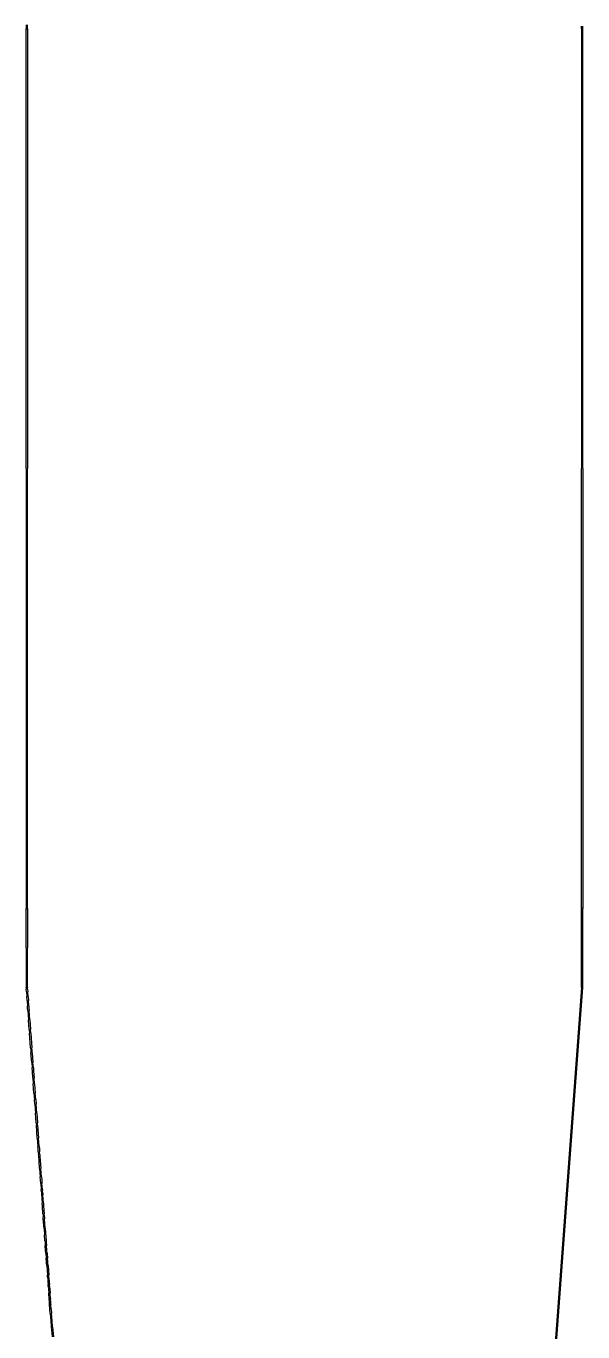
# Model space of a CAD drawing. Header units: metres. Extents: x 2 to 41.4, y 0.9 to 39.
# Drawn here: x 2.025 to 2.377, y 7.22 to 8.046 of the extents above; entities that cross this region are included whole.
import ezdxf

# ---------------------------------------------------------------- set-up
doc = ezdxf.new("R2010")
doc.units = ezdxf.units.M
doc.layers.add('BSA_MATERIAL_SECTION', color=7, linetype='Continuous')

msp = doc.modelspace()

# ---------------------------------------------------------------- linework, layer by layer
at = {"layer": 'BSA_MATERIAL_SECTION'}
for p, q in [((2.02501, 8.04655), (2.025, 8.04391)), ((2.0258, 8.04391), (2.02581, 8.04655)), ((2.3758, 8.04391), (2.37581, 8.04565)), ((2.3766, 8.04391), (2.37661, 8.04564)), ((2.025, 8.04391), (2.0254, 8.04391)), ((2.025, 7.76601), (2.025, 8.04391)), ((2.025, 8.04391), (2.0254, 8.04391)), ((2.0258, 8.04391), (2.0254, 8.04391)), ((2.0258, 8.04391), (2.0254, 8.04391)), ((2.0258, 8.04391), (2.0258, 7.76601)), ((2.3762, 8.04391), (2.3758, 8.04391)), ((2.3758, 8.04391), (2.3758, 7.76601)), ((2.3762, 8.04391), (2.3758, 8.04391)), ((2.3762, 8.04391), (2.3766, 8.04391)), ((2.3762, 8.04391), (2.3766, 8.04391)), ((2.3766, 7.76601), (2.3766, 8.04391)), ((2.025, 7.76601), (2.025, 7.48811)), ((2.0258, 7.48811), (2.0258, 7.76601)), ((2.3758, 7.48811), (2.3758, 7.76601)), ((2.3766, 7.76601), (2.3766, 7.48811)), ((2.025, 7.46311), (2.025, 7.48811)), ((2.0254, 7.48811), (2.025, 7.48811)), ((2.0254, 7.48811), (2.025, 7.48811)), ((2.0254, 7.48811), (2.0258, 7.48811)), ((2.0254, 7.48811), (2.0258, 7.48811)), ((2.0258, 7.48811), (2.0258, 7.46311)), ((2.3762, 7.48811), (2.3758, 7.48811)), ((2.3758, 7.43811), (2.3758, 7.48811)), ((2.3758, 7.48811), (2.3762, 7.48811)), ((2.3762, 7.48811), (2.3766, 7.48811)), ((2.3766, 7.48811), (2.3762, 7.48811)), ((2.3766, 7.43811), (2.3766, 7.48811)), ((2.025, 7.46311), (2.025, 7.43811)), ((2.0258, 7.43811), (2.0258, 7.46311)), ((2.025, 7.43811), (2.025, 7.43807)), ((2.025, 7.43806), (2.025, 7.43807)), ((2.02501, 7.43804), (2.025, 7.43806)), ((2.02501, 7.43798), (2.02501, 7.43804)), ((2.02501, 7.43798), (2.02508, 7.43707)), ((2.0252, 7.43543), (2.02508, 7.43707)), ((2.0252, 7.43543), (2.02542, 7.43244)), ((2.0258, 7.43807), (2.0258, 7.43811)), ((2.0258, 7.43807), (2.0258, 7.43806)), ((2.0258, 7.43806), (2.02581, 7.43804)), ((2.02581, 7.43804), (2.02581, 7.43798)), ((2.02588, 7.43707), (2.02581, 7.43798)), ((2.02588, 7.43707), (2.026, 7.43543)), ((2.02622, 7.43244), (2.026, 7.43543)), ((2.3758, 7.43811), (2.3532, 7.13331)), ((2.354, 7.13331), (2.3766, 7.43811)), ((2.02561, 7.42996), (2.02542, 7.43244)), ((2.02561, 7.42996), (2.02587, 7.42638)), ((2.02622, 7.43244), (2.02641, 7.42996)), ((2.02667, 7.42638), (2.02641, 7.42996)), ((2.02596, 7.42513), (2.02587, 7.42638)), ((2.02608, 7.42359), (2.02596, 7.42513)), ((2.02608, 7.42359), (2.02651, 7.41778)), ((2.02667, 7.42638), (2.02676, 7.42513)), ((2.02676, 7.42513), (2.02688, 7.42359)), ((2.02731, 7.41778), (2.02688, 7.42359)), ((2.02697, 7.4116), (2.02651, 7.41778)), ((2.02697, 7.4116), (2.02714, 7.40935)), ((2.02731, 7.41778), (2.02777, 7.4116)), ((2.02794, 7.40935), (2.02777, 7.4116)), ((2.02783, 7.39999), (2.02714, 7.40935)), ((2.02794, 7.40935), (2.02863, 7.39999)), ((2.02783, 7.39999), (2.02795, 7.39835)), ((2.02795, 7.39835), (2.02806, 7.39691)), ((2.02853, 7.39064), (2.02806, 7.39691)), ((2.02875, 7.39835), (2.02863, 7.39999)), ((2.02886, 7.39691), (2.02875, 7.39835)), ((2.02886, 7.39691), (2.02933, 7.39064)), ((2.02853, 7.39064), (2.02877, 7.3873)), ((2.02894, 7.38509), (2.02877, 7.3873)), ((2.02957, 7.3873), (2.02933, 7.39064)), ((2.02957, 7.3873), (2.02974, 7.38509)), ((2.02924, 7.38094), (2.02894, 7.38509)), ((2.02924, 7.38094), (2.02952, 7.37714)), ((2.02995, 7.37143), (2.02952, 7.37714)), ((2.02974, 7.38509), (2.03004, 7.38094)), ((2.03032, 7.37714), (2.03004, 7.38094)), ((2.03032, 7.37714), (2.03075, 7.37143)), ((2.02995, 7.37143), (2.03025, 7.36734)), ((2.03105, 7.36734), (2.03075, 7.37143)), ((2.03048, 7.36429), (2.03025, 7.36734)), ((2.03048, 7.36429), (2.03089, 7.35874)), ((2.03105, 7.36734), (2.03128, 7.36429)), ((2.03169, 7.35874), (2.03128, 7.36429)), ((2.03111, 7.35576), (2.03089, 7.35874)), ((2.03134, 7.35261), (2.03111, 7.35576)), ((2.03134, 7.35261), (2.0314, 7.35188)), ((2.03169, 7.35874), (2.03191, 7.35576)), ((2.03191, 7.35576), (2.03214, 7.35261)), ((2.0322, 7.35188), (2.03214, 7.35261)), ((2.0314, 7.35188), (2.03146, 7.35101)), ((2.03207, 7.34285), (2.03146, 7.35101)), ((2.03226, 7.35101), (2.0322, 7.35188)), ((2.03226, 7.35101), (2.03287, 7.34285)), ((2.03207, 7.34285), (2.03246, 7.33765)), ((2.03257, 7.33613), (2.03246, 7.33765)), ((2.0327, 7.33434), (2.03257, 7.33613)), ((2.03326, 7.33765), (2.03287, 7.34285)), ((2.03326, 7.33765), (2.03337, 7.33613)), ((2.03337, 7.33613), (2.0335, 7.33434)), ((2.0327, 7.33434), (2.03284, 7.33246)), ((2.03292, 7.33142), (2.03284, 7.33246)), ((2.03313, 7.32856), (2.03292, 7.33142)), ((2.03348, 7.32379), (2.03313, 7.32856)), ((2.03364, 7.33246), (2.0335, 7.33434)), ((2.03364, 7.33246), (2.03372, 7.33142)), ((2.03372, 7.33142), (2.03393, 7.32856)), ((2.03393, 7.32856), (2.03428, 7.32379)), ((2.03348, 7.32379), (2.03369, 7.32103)), ((2.03369, 7.32103), (2.03388, 7.31836)), ((2.03449, 7.32103), (2.03428, 7.32379)), ((2.03468, 7.31836), (2.03449, 7.32103)), ((2.03404, 7.31638), (2.03388, 7.31836)), ((2.03419, 7.31428), (2.03404, 7.31638)), ((2.03419, 7.31428), (2.03447, 7.31055)), ((2.03468, 7.31836), (2.03484, 7.31638)), ((2.03484, 7.31638), (2.03499, 7.31428)), ((2.03527, 7.31055), (2.03499, 7.31428)), ((2.03452, 7.30973), (2.03447, 7.31055)), ((2.03452, 7.30973), (2.03466, 7.30793)), ((2.03466, 7.30793), (2.03511, 7.30186)), ((2.03527, 7.31055), (2.03532, 7.30973)), ((2.03546, 7.30793), (2.03532, 7.30973)), ((2.03546, 7.30793), (2.03552, 7.30704)), ((2.0359, 7.30186), (2.03552, 7.30704)), ((2.03524, 7.29999), (2.03511, 7.30186)), ((2.03561, 7.29504), (2.03524, 7.29999)), ((2.03561, 7.29504), (2.03571, 7.29373)), ((2.0359, 7.30186), (2.03596, 7.30116)), ((2.03596, 7.30116), (2.03604, 7.29999)), ((2.03604, 7.29999), (2.03641, 7.29504)), ((2.03651, 7.29373), (2.03641, 7.29504)), ((2.03571, 7.29373), (2.03572, 7.29358)), ((2.03572, 7.29358), (2.03575, 7.2931)), ((2.03583, 7.29206), (2.03575, 7.2931)), ((2.03585, 7.29182), (2.03583, 7.29206)), ((2.0363, 7.28571), (2.03585, 7.29182)), ((2.03652, 7.29358), (2.03651, 7.29373)), ((2.03655, 7.2931), (2.03652, 7.29358)), ((2.03655, 7.2931), (2.03663, 7.29206)), ((2.03663, 7.29206), (2.03665, 7.29182)), ((2.0371, 7.28571), (2.03665, 7.29182)), ((2.0363, 7.28571), (2.0366, 7.28177)), ((2.03688, 7.278), (2.0366, 7.28177)), ((2.03688, 7.278), (2.03693, 7.27724)), ((2.0371, 7.28571), (2.03768, 7.278)), ((2.03768, 7.278), (2.03773, 7.27724)), ((2.03693, 7.27724), (2.03708, 7.27515)), ((2.03733, 7.27189), (2.03708, 7.27515)), ((2.03745, 7.27029), (2.03733, 7.27189)), ((2.03745, 7.27029), (2.0377, 7.26692)), ((2.03773, 7.27724), (2.03788, 7.27515)), ((2.03813, 7.27189), (2.03788, 7.27515)), ((2.03825, 7.27029), (2.03813, 7.27189)), ((2.03825, 7.27029), (2.0385, 7.26692)), ((2.03785, 7.26498), (2.0377, 7.26692)), ((2.03793, 7.26385), (2.03785, 7.26498)), ((2.03804, 7.26234), (2.03793, 7.26385)), ((2.03804, 7.26234), (2.03827, 7.25928)), ((2.03865, 7.26498), (2.0385, 7.26692)), ((2.03873, 7.26385), (2.03865, 7.26498)), ((2.03884, 7.26234), (2.03873, 7.26385)), ((2.03884, 7.26234), (2.03927, 7.25656)), ((2.03827, 7.25928), (2.03847, 7.25656)), ((2.03856, 7.25531), (2.03847, 7.25656)), ((2.03862, 7.25456), (2.03856, 7.25531)), ((2.03862, 7.25456), (2.03881, 7.25191)), ((2.03936, 7.25531), (2.03927, 7.25656)), ((2.03942, 7.25456), (2.03936, 7.25531)), ((2.03942, 7.25456), (2.03961, 7.25191)), ((2.03881, 7.25191), (2.03892, 7.25051)), ((2.039, 7.24938), (2.03892, 7.25051)), ((2.039, 7.24938), (2.03932, 7.24511)), ((2.03936, 7.24446), (2.03932, 7.24511)), ((2.03961, 7.25191), (2.03972, 7.25051)), ((2.0398, 7.24938), (2.03972, 7.25051)), ((2.0398, 7.24938), (2.04012, 7.24511)), ((2.04016, 7.24446), (2.04012, 7.24511)), ((2.03957, 7.24157), (2.03936, 7.24446)), ((2.03957, 7.24157), (2.0396, 7.24123)), ((2.0396, 7.24123), (2.0396, 7.24115)), ((2.03974, 7.2394), (2.0396, 7.24115)), ((2.03984, 7.238), (2.03974, 7.2394)), ((2.03984, 7.238), (2.03985, 7.23788)), ((2.04007, 7.23491), (2.03985, 7.23788)), ((2.04037, 7.24157), (2.04016, 7.24446)), ((2.04037, 7.24157), (2.0404, 7.24123)), ((2.0404, 7.24123), (2.0404, 7.24115)), ((2.04054, 7.2394), (2.0404, 7.24115)), ((2.04064, 7.238), (2.04054, 7.2394)), ((2.04064, 7.238), (2.04065, 7.23788)), ((2.04087, 7.23491), (2.04065, 7.23788)), ((2.04028, 7.23208), (2.04007, 7.23491)), ((2.04028, 7.23208), (2.04062, 7.22738)), ((2.04087, 7.23491), (2.04108, 7.23208)), ((2.04142, 7.22738), (2.04108, 7.23208)), ((2.04062, 7.22738), (2.0409, 7.22362)), ((2.0409, 7.22362), (2.04138, 7.21735)), ((2.0417, 7.22362), (2.04142, 7.22738)), ((2.0417, 7.22362), (2.04218, 7.21735))]:
    msp.add_line(p, q, dxfattribs=at)

doc.saveas('drawing.dxf')
